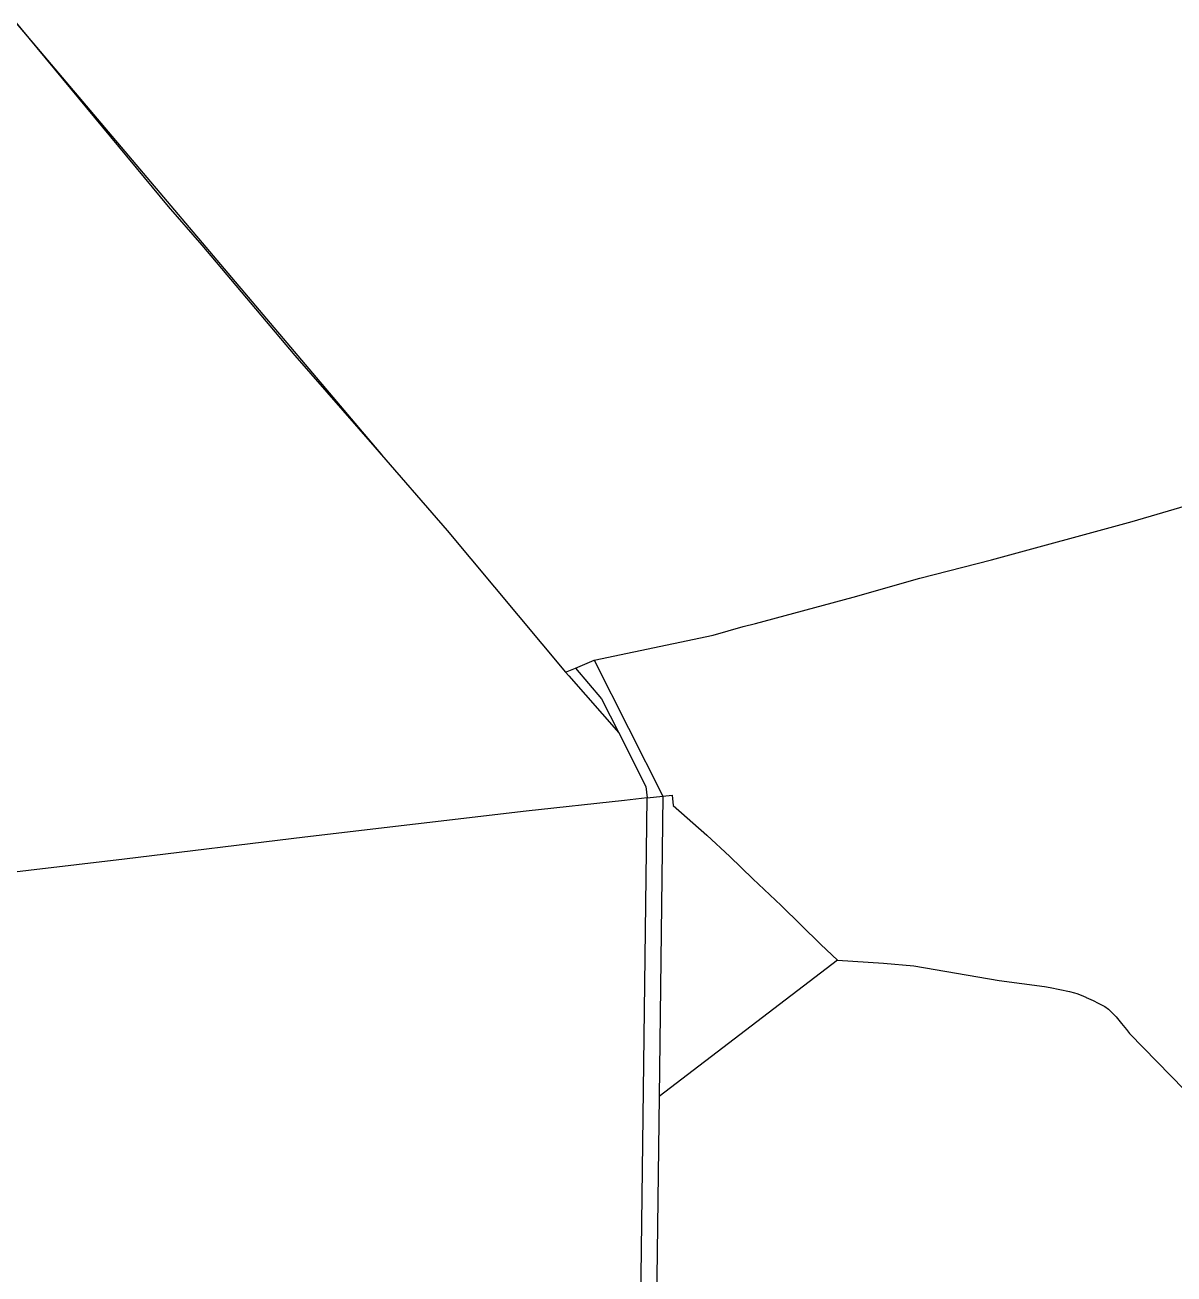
# Model space of a CAD drawing. Header units: millimetres. Extents: x 111502 to 977541, y 8702 to 1044108.
# Drawn here: x 489147.4 to 489569.2, y 242608.1 to 243066.6 of the extents above; entities that cross this region are included whole.
import ezdxf

# ---------------------------------------------------------------- set-up
doc = ezdxf.new("R2010")
doc.units = ezdxf.units.MM
doc.header["$LTSCALE"] = 0.25
doc.linetypes.add('DASHED2', pattern=[9.525, 6.35, -3.175])
doc.layers.add('E HVSS As Laid HV', color=10, linetype='Continuous')
doc.layers.add('X HVSS Site Background', color=8, linetype='Continuous')

# ---------------------------------------------------------------- blocks, each defined once
blk = doc.blocks.new('Gas OS')
at = {"layer": 'X HVSS Site Background'}
blk.add_lwpolyline([(1010.58, -822.06), (874.78, -661.7), (822.84, -705.49), (793.35, -726.4), (733.35, -765.1), (675.45, -796.21), (638.06, -813.72), (618.97, -822.17)], dxfattribs=at)
blk = doc.blocks.new('OS MAP 060722')
at = {"layer": 'X HVSS Site Background', "flags": 128}
for points in [[(332.37, 3942.48), (389.29, 3873.69), (389.29, 3873.69), (401.67, 3859.39), (401.67, 3859.39), (435.87, 3818.89), (435.87, 3818.89), (465.27, 3785.29), (465.27, 3785.29), (491.77, 3754.69), (491.77, 3754.69), (535.27, 3702.65)], [(545.72, 3707.09), (589.42, 3716.29), (589.42, 3716.29), (600.42, 3719.49), (600.42, 3719.49), (604.92, 3720.59), (604.92, 3720.59), (640.82, 3730.19), (640.82, 3730.19), (665.32, 3737.19), (665.32, 3737.19), (691.66, 3743.91), (691.66, 3743.91), (743.31, 3757.96), (743.31, 3757.96), (767.81, 3765.26)], [(538.92, 3704.2), (545.72, 3707.09)], [(545.72, 3707.09), (571, 3657.22)], [(535.27, 3702.65), (538.92, 3704.2)], [(535.27, 3702.65), (536.4, 3701.3), (536.4, 3701.3), (554.8, 3680.43)], [(538.92, 3704.2), (548.46, 3692.93), (548.46, 3692.93), (554.8, 3680.43)], [(554.8, 3680.43), (564.77, 3660.75), (564.77, 3660.75), (565.22, 3656.56)], [(565.22, 3656.56), (556.9, 3655.6), (556.9, 3655.6), (520.8, 3651.7), (520.8, 3651.7), (439.53, 3642.2), (439.53, 3642.2), (373.33, 3634.1), (373.33, 3634.1), (282.96, 3623.4), (282.96, 3623.4), (189.42, 3584.05), (189.42, 3584.05), (187.38, 3583.18), (187.38, 3583.18), (164.28, 3573.38), (164.28, 3573.38), (128.04, 3558.51), (128.04, 3558.51), (125.2, 3557.36)], [(562.41, 3432.35), (565.22, 3656.56)], [(565.22, 3656.56), (571, 3657.22)], [(571, 3657.22), (569.63, 3546.96)], [(571, 3657.22), (574.36, 3657.61), (574.36, 3657.61), (574.7, 3653.8), (574.7, 3653.8), (587.1, 3642.9), (587.1, 3642.9), (595.5, 3635.1), (595.5, 3635.1), (604, 3626.9), (604, 3626.9), (614.4, 3617.1), (614.4, 3617.1), (629, 3602.8), (629, 3602.8), (635.07, 3597.02)], [(635.07, 3597.02), (651.98, 3595.85), (651.98, 3595.85), (663.1, 3594.9), (663.1, 3594.9), (694.4, 3589.5), (694.4, 3589.5), (711.1, 3587.3), (711.1, 3587.3), (713.2, 3586.9), (713.2, 3586.9), (720.3, 3585.5), (720.3, 3585.5), (722.1, 3585), (722.1, 3585), (722.9, 3584.8), (722.9, 3584.8), (724.6, 3584.1), (724.6, 3584.1), (726.2, 3583.4), (726.2, 3583.4), (726.4, 3583.3), (726.4, 3583.3), (729, 3582.2), (729, 3582.2), (730.8, 3581.2), (730.8, 3581.2), (733.2, 3580), (733.2, 3580), (734.6, 3579), (734.6, 3579), (737.4, 3576.2), (737.4, 3576.2), (739.34, 3573.74), (739.34, 3573.74), (741.18, 3571.49), (741.18, 3571.49), (742.34, 3570.06), (742.34, 3570.06), (762.51, 3549.37)], [(635.07, 3597.02), (569.63, 3546.96)], [(569.63, 3546.96), (568.2, 3432.97), (568.2, 3432.97), (578.22, 3389.09), (578.22, 3389.09), (586.72, 3351.39), (586.72, 3351.39), (593.22, 3323.29), (593.22, 3323.29), (594.86, 3315.88)]]:
    blk.add_lwpolyline(points, dxfattribs=at)
at = {"layer": 'X HVSS Site Background'}
blk.add_lwpolyline([(332.37, 3942.48), (347.59, 3924.09)], dxfattribs=at)

msp = doc.modelspace()

# ---------------------------------------------------------------- linework, layer by layer
at = {"lineweight": 0}
msp.add_circle((488727.82, 239008.33), 11388.42, dxfattribs=at)

# ---------------------------------------------------------------- block references
at = {"layer": 'E HVSS As Laid HV', "linetype": 'DASHED2', "lineweight": 0}
msp.add_blockref('OS MAP 060722', (488810.58, 239126.31), dxfattribs=at)
at = {"layer": 'X HVSS Site Background', "lineweight": 0}
msp.add_blockref('Gas OS', (488268.18, 243730.52), dxfattribs=at)

doc.saveas('drawing.dxf')
